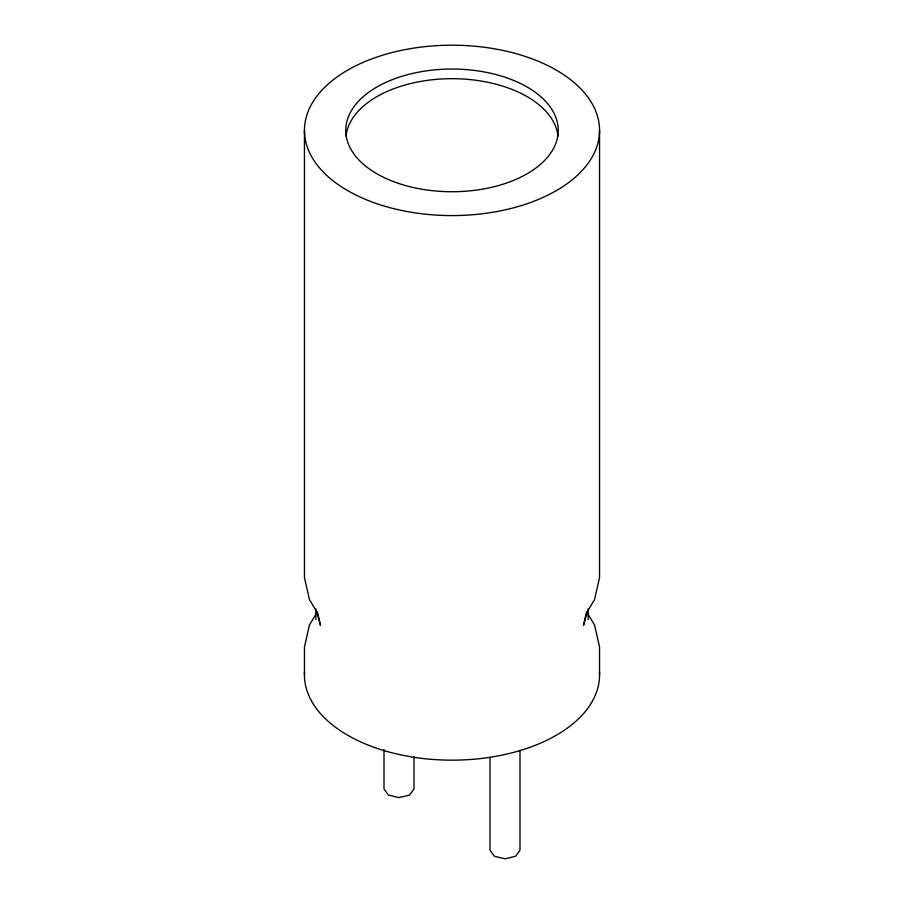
<?xml version="1.0" encoding="UTF-8"?>
<svg xmlns="http://www.w3.org/2000/svg" width="904" height="904" viewBox="0 0 904 904"><rect width="100%" height="100%" fill="white"/><g stroke="black" fill="none" stroke-linecap="round" stroke-linejoin="round"><path stroke-width="1.36" d="M586.594 611.816L583.509 625.376L587.238 611.737L594.527 599.668L599.555 577.622L599.555 130.391A147.555 85.191 0 0 0 378.222 56.613A147.555 85.191 0 0 0 378.222 204.168A147.555 85.191 0 0 0 599.555 130.391M316.027 614.098L309.473 624.969L304.445 647.015L304.445 674.96M587.973 614.098L594.527 624.969L599.555 647.015L599.555 674.96M317.406 611.816L320.491 625.376L316.762 611.737L309.473 599.668L304.445 577.622L304.445 130.391M588.142 609.002L588.142 619.602M519.992 750.343L519.992 850.144L515.608 856.269L505.008 858.8L494.409 856.269L490.013 850.144L490.013 757.371M413.987 756.614L413.987 788.943L409.591 795.057L398.992 797.599L388.392 795.057L384.008 788.943L384.008 749.585M315.858 609.002L315.858 619.602M599.488 672.361A147.555 85.191 0 0 1 452 760.162A147.555 85.191 0 0 1 304.512 672.361M345.983 136.041A106.243 61.336 0 0 1 452 78.693A106.243 61.336 0 0 1 558.017 136.041M398.879 183.512A106.243 61.336 0 0 0 558.243 130.391A106.243 61.336 0 0 0 398.879 77.269A106.243 61.336 0 0 0 398.879 183.512"/></g></svg>
